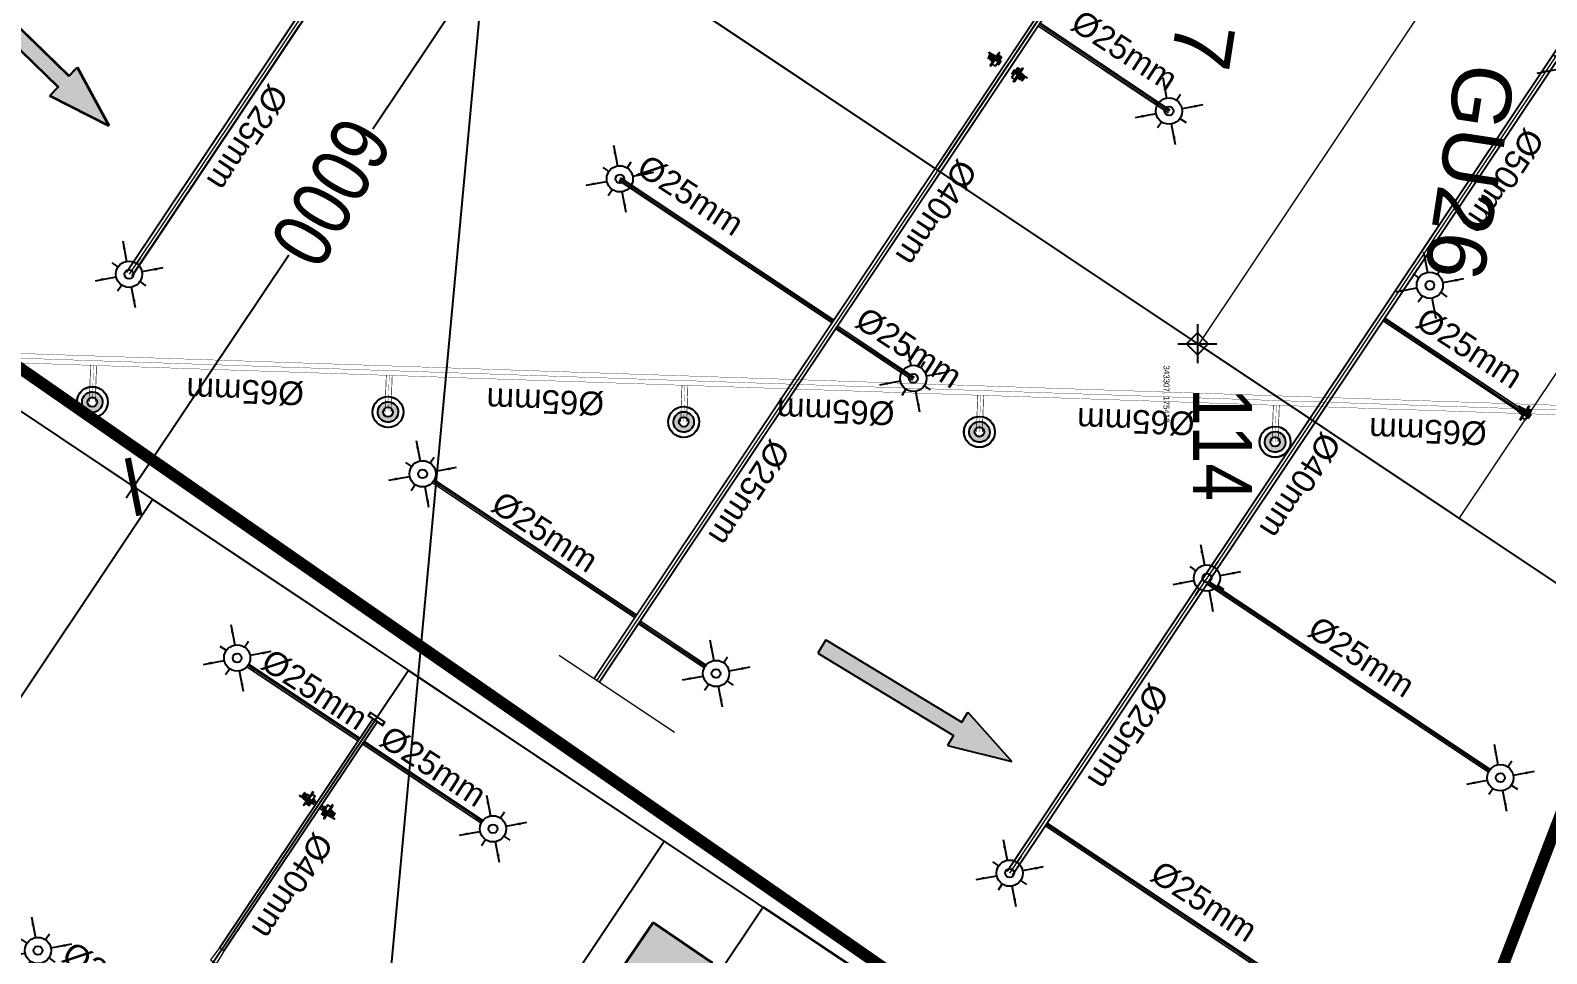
# Model space of a CAD drawing. Header units: inches. Extents: x 257070 to 799932, y -17980 to 269260.
# Drawn here: x 333445 to 346258, y 170262 to 178067 of the extents above; entities that cross this region are included whole.
import ezdxf

# ---------------------------------------------------------------- set-up
doc = ezdxf.new("R2010")
doc.units = ezdxf.units.IN
doc.header["$MEASUREMENT"] = 0
doc.header["$PDMODE"] = 99
doc.header["$PDSIZE"] = 100
for name, color, linetype in [('0-AES-F-SPRINKLER', 10, 'Continuous'), ('0-aes-ff Nozzel', 30, 'Continuous'), ('0-aes-water curtan pipe', 200, 'Continuous'), ("0_AES_DUCT MARKING'", 53, 'Continuous'), ('basement1_AP$0$A-_ROAD----_E-_-', 2, 'Continuous'), ('DSP_MISCELANEOUS', 252, 'Continuous'), ('DSP_TREE CO-ORDINATES', 206, 'Continuous'), ('RETAIL', 40, 'Continuous'), ('RETAIL PARKING', 40, 'Continuous')]:
    doc.layers.add(name, color=color, linetype=linetype)
for name, color, linetype, lineweight in [('0-AES-F-SPRINKLER PIPE', 10, 'Continuous', 15), ('0-aes-FF-Sprinkler Header', 5, 'Continuous', 0), ('07--DIM-2', 2, 'Continuous', 25), ('E--CONCRETE-4', 4, 'Continuous', 40), ('E--CONCRETE-SHADE', 253, 'Continuous', 20)]:
    doc.layers.add(name, color=color, linetype=linetype, lineweight=lineweight)
doc.layers.add('CORE - G', color=7, linetype='Continuous', lineweight=9, true_color=0xf4e08b)
doc.styles.get("Standard").update_dxf_attribs({"font": 'arial.ttf'})
doc.styles.add('TEXT style 175', font='GOTHIC.TTF')
doc.styles.add('TEXT style 200', font='ARIALN.TTF')
doc.styles.add('TEXT style 75', font='ARIALN.TTF')
doc.dimstyles.new('75', dxfattribs={"dimscale": 1.5, "dimtxt": 200, "dimasz": 113, "dimexe": 113, "dimexo": 0, "dimgap": 25, "dimtad": 0, "dimdec": 0, "dimrnd": 5, "dimzin": 0, "dimdsep": 46, "dimtxsty": 'TEXT style 75', "dimblk": 'ARCHTICK', "dimcen": 0.09, "dimdle": 113, "dimclrd": 8, "dimclre": 8, "dimclrt": 256, "dimadec": 0, "dimazin": 0, "dimtfac": 1, "dimtdec": 0, "dimtofl": 0, "dimtmove": 1, "dimatfit": 3, "dimldrblk": 'OPEN90', "dimfxl": 0, "dimtolj": 1, "dimtzin": 0, "dimarcsym": 0})
doc.dimstyles.new('ISO-25', dxfattribs={"dimtxt": 2.5, "dimasz": 2.5, "dimexe": 1.25, "dimexo": 0.625, "dimtad": 1, "dimtxsty": 'Standard', "dimcen": 2.5, "dimadec": 0, "dimazin": 0, "dimtfac": 1, "dimtmove": 0, "dimatfit": 3, "dimfxl": 1, "dimarcsym": 0})

# ---------------------------------------------------------------- blocks, each defined once
blk = doc.blocks.new('_ArchTick')
at = {"color": 0, "linetype": 'ByBlock', "const_width": 0.15}
blk.add_lwpolyline([(-0.5, -0.5), (0.5, 0.5)], dxfattribs=at)
blk = doc.blocks.new('*D295')
at = {"layer": '07--DIM-2', "color": 251, "lineweight": -2, "ltscale": 1000, "transparency": 16777216}
for p, q in [((337713, 179289), (336339, 177233)), ((337402, 179361), (337744, 179132)), ((334255, 174114), (335629, 176170)), ((334070, 174374), (334412, 174145))]:
    blk.add_line(p, q, dxfattribs=at)
at = {"layer": 'DEFPOINTS', "color": 0, "ltscale": 1000, "transparency": 16777216}
for p in [(337402, 179361, 0), (337650, 179195), (334070, 174374, 0)]:
    blk.add_point(p, dxfattribs=at)
at = {"layer": '07--DIM-2', "color": 251, "lineweight": -2, "ltscale": 1000, "transparency": 16777216, "xscale": 350, "yscale": 350, "zscale": 350}
for p, rotation in [((337650, 179195), 56.24861203494368), ((334318, 174208), 236.2486120349437)]:
    blk.add_blockref('_ArchTick', p, dxfattribs=dict(at, rotation=rotation))
at = {"layer": '07--DIM-2', "ltscale": 1000, "transparency": 16777216, "insert": (335984, 176702), "char_height": 500, "attachment_point": 5, "rotation": 240, "style": 'TEXT style 75'}
blk.add_mtext('\\A1;6000', dxfattribs=at)
blk = doc.blocks.new('_Open90')
at = {"color": 0, "linetype": 'ByBlock', "lineweight": -2}
for p, q in [((-0.5, 0.5), (0, 0)), ((0, 0), (-1, 0)), ((0, 0), (-0.5, -0.5))]:
    blk.add_line(p, q, dxfattribs=at)
blk = doc.blocks.new('basement1_AP$0$AR-DIR-A')
h = blk.add_hatch()
h.set_pattern_fill('ANSI31', color=8)
h.paths.add_polyline_path([(158, -458), (26, -458), (26, -1800), (-74, -1800), (92, -2335), (258, -1800), (158, -1800)])
at = {"layer": 'DSP_MISCELANEOUS', "color": 8}
for p, q in [((158, -458), (26, -458)), ((26, -458), (26, -1800)), ((158, -458), (158, -1800)), ((26, -1800), (-74, -1800)), ((-74, -1800), (92, -2335)), ((258, -1800), (92, -2335)), ((158, -1800), (258, -1800))]:
    blk.add_line(p, q, dxfattribs=at)
blk = doc.blocks.new('*U384')
at = {"layer": 'DSP_TREE CO-ORDINATES', "color": 162}
for p, q in [((0, -329), (0, 329)), ((-329, 0), (329, 0))]:
    blk.add_line(p, q, dxfattribs=at)
at = {"layer": 'DSP_TREE CO-ORDINATES', "color": 162, "ltscale": 3.5}
blk.add_lwpolyline([(-185, 0), (0, 185), (185, 0), (0, -184), (-185, 0)], dxfattribs=at)
at = {"layer": 'DEFPOINTS', "style": 'TEXT style 175'}
blk.add_attdef('CORDINATE', (367, -572), '', height=100, dxfattribs=at)
at = {"layer": 'DSP_TREE CO-ORDINATES', "color": 164, "style": 'TEXT style 200'}
blk.add_attdef('NO.', (747, -76), '', height=1000, dxfattribs=at)
blk = doc.blocks.new('A$C3CA070F1')
at = {"layer": '0-AES-F-SPRINKLER'}
h = blk.add_hatch(dxfattribs=at)
h.set_pattern_fill('ANSI31', color=3, scale=0.196883, angle=-34.2335, style=0)
h.set_pattern_definition([(100.766483, (49937.1607, 174049.7081), (1.474466316, 0.280375668), [])])
edge = h.paths.add_edge_path()
edge.add_line((-1, 85), (-1, 84))
edge.add_line((-1, 84), (-6, 84))
edge.add_ellipse((-7, 82), major_axis=(-1.42, -0.27), ratio=1, start_angle=257, end_angle=315)
edge.add_line((-8, 83), (-15, 72))
edge.add_ellipse((-12, 70), major_axis=(-4.25, -0.81), ratio=1, start_angle=-45, end_angle=45)
edge.add_line((-14, 66), (14, 47))
edge.add_line((14, 47), (13, 46))
edge.add_line((13, 46), (-15, 65))
edge.add_ellipse((-12, 70), major_axis=(-5.52, -1.05), ratio=1, start_angle=-45, end_angle=45, ccw=False)
edge.add_line((-16, 73), (-9, 84))
edge.add_ellipse((-7, 82), major_axis=(-2.69, -0.51), ratio=1, start_angle=257, end_angle=315, ccw=False)
edge.add_line((-6, 85), (-1, 85))
h = blk.add_hatch(dxfattribs=at)
h.set_pattern_fill('ANSI31', color=3, scale=0.196883, angle=-124.2335, style=0)
h.set_pattern_definition([(190.766483, (49937.1607, 174049.7081), (-0.280375668, 1.474466316), [])])
edge = h.paths.add_edge_path()
edge.add_line((-1, 54), (7, 48))
edge.add_line((7, 48), (8, 49))
edge.add_line((8, 49), (0, 55))
edge.add_ellipse((-2, 52), major_axis=(-0.69, 3.63), ratio=1, start_angle=315, end_angle=405)
edge.add_line((-6, 54), (-14, 41))
edge.add_ellipse((-11, 39), major_axis=(-0.69, 3.63), ratio=1, start_angle=45, end_angle=135)
edge.add_line((-13, 36), (-9, 33))
edge.add_ellipse((-10, 32), major_axis=(-0.27, 1.42), ratio=1, start_angle=225, end_angle=315, ccw=False)
edge.add_line((-9, 31), (-10, 30))
edge.add_line((-10, 30), (-8, 29))
edge.add_line((-8, 29), (-7, 30))
edge.add_ellipse((-10, 32), major_axis=(-3.3, -0.63), ratio=1, start_angle=135, end_angle=225)
edge.add_line((-8, 35), (-12, 38))
edge.add_ellipse((-11, 39), major_axis=(-1.75, -0.33), ratio=1, start_angle=-45, end_angle=45, ccw=False)
edge.add_line((-13, 40), (-4, 53))
edge.add_ellipse((-2, 52), major_axis=(-1.75, -0.33), ratio=1, start_angle=225, end_angle=315, ccw=False)
at = {"layer": '0-AES-F-SPRINKLER', "color": 3}
for p, q in [((-98, 39), (-97, 43)), ((-98, 38), (-98, 39)), ((-98, 39), (-98, 39)), ((-98, 39), (-98, 39)), ((-98, 37), (-98, 38)), ((-98, 38), (-98, 38)), ((-98, 38), (-98, 38)), ((-98, 38), (-98, 38)), ((-98, 38), (-98, 38)), ((-98, 38), (-98, 38)), ((-98, 38), (-98, 38)), ((-98, 38), (-98, 38)), ((-98, 38), (-98, 38)), ((-98, 38), (-98, 38)), ((-96, 37), (-98, 37)), ((-98, 37), (-98, 37)), ((-98, 37), (-98, 37)), ((-98, 37), (-98, 37)), ((-98, 37), (-98, 37)), ((-98, 37), (-98, 37)), ((-98, 37), (-98, 37)), ((-98, 37), (-98, 37)), ((-98, 37), (-98, 37)), ((-98, 37), (-98, 37)), ((-98, 37), (-98, 37)), ((-98, 37), (-98, 37)), ((-98, 37), (-98, 37)), ((-98, 37), (-98, 37)), ((-98, 37), (-98, 37)), ((-98, 37), (-98, 37)), ((-98, 37), (-98, 37)), ((-97, 37), (-98, 37)), ((-98, 37), (-98, 37)), ((-98, 37), (-98, 37)), ((-98, 37), (-98, 37)), ((-98, 37), (-98, 37)), ((-98, 37), (-98, 37)), ((-98, 37), (-98, 37)), ((-98, 37), (-98, 37)), ((-98, 37), (-98, 37)), ((-98, 37), (-98, 37)), ((-98, 37), (-98, 37)), ((-98, 37), (-98, 37)), ((-98, 37), (-98, 37)), ((-98, 37), (-98, 37)), ((-97, 45), (-79, 71)), ((-96, 40), (-97, 40)), ((-97, 40), (-97, 40)), ((-97, 40), (-97, 40)), ((-97, 40), (-97, 39)), ((-97, 39), (-97, 39)), ((-97, 39), (-97, 39)), ((-97, 39), (-97, 39)), ((-97, 39), (-97, 39)), ((-97, 39), (-97, 39)), ((-97, 39), (-97, 39)), ((-97, 39), (-97, 39)), ((-97, 39), (-97, 38)), ((-97, 38), (-97, 38)), ((-97, 38), (-97, 38)), ((-97, 38), (-97, 38)), ((-97, 38), (-97, 38)), ((-97, 38), (-97, 38)), ((-97, 38), (-97, 38)), ((-97, 38), (-97, 38)), ((-97, 38), (-97, 38)), ((-97, 38), (-97, 38)), ((-97, 38), (-97, 38)), ((-97, 38), (-97, 37)), ((-97, 37), (-97, 37)), ((-97, 37), (-97, 37)), ((-97, 37), (-97, 37)), ((-95, 46), (-96, 42)), ((-96, 42), (-96, 42)), ((-96, 42), (-96, 41)), ((-96, 41), (-96, 41)), ((-96, 41), (-96, 41)), ((-96, 41), (-96, 41)), ((-96, 41), (-96, 41)), ((-96, 41), (-96, 41)), ((-96, 41), (-96, 41)), ((-96, 41), (-96, 41)), ((-96, 41), (-96, 41)), ((-96, 41), (-96, 40)), ((-96, 40), (-96, 40)), ((-96, 40), (-96, 40)), ((-96, 40), (-96, 40)), ((-96, 40), (-96, 40)), ((-95, 37), (-96, 37)), ((-96, 37), (-96, 37)), ((-96, 37), (-96, 37)), ((-96, 37), (-96, 37)), ((-96, 37), (-96, 37)), ((-94, 38), (-95, 38)), ((-95, 38), (-95, 38)), ((-95, 38), (-95, 38)), ((-95, 38), (-95, 38)), ((-95, 38), (-95, 38)), ((-95, 38), (-95, 38)), ((-95, 38), (-95, 38)), ((-95, 38), (-95, 38)), ((-95, 38), (-95, 38)), ((-95, 38), (-95, 37)), ((-95, 37), (-95, 37)), ((-95, 37), (-95, 37)), ((-95, 37), (-95, 37)), ((-95, 37), (-95, 37)), ((-95, 37), (-95, 37)), ((-95, 37), (-95, 37)), ((-95, 37), (-95, 37)), ((-95, 37), (-95, 37)), ((-95, 37), (-95, 37)), ((-95, 37), (-95, 37)), ((-95, 37), (-95, 37)), ((-95, 37), (-95, 37)), ((-95, 37), (-95, 37)), ((-95, 37), (-95, 37)), ((-95, 37), (-95, 37)), ((-95, 37), (-95, 37)), ((-94, 88), (-93, 90)), ((-72, 73), (-94, 88)), ((-94, 43), (-94, 48)), ((-93, 43), (-94, 43)), ((-94, 43), (-94, 43)), ((-94, 43), (-94, 43)), ((-94, 43), (-94, 43)), ((-94, 43), (-94, 43)), ((-94, 43), (-94, 41)), ((-94, 43), (-94, 43)), ((-94, 43), (-94, 43)), ((-94, 43), (-94, 43)), ((-94, 43), (-94, 43)), ((-94, 43), (-94, 43)), ((-94, 43), (-94, 43)), ((-94, 43), (-94, 43)), ((-94, 43), (-94, 43)), ((-94, 43), (-94, 43)), ((-94, 43), (-94, 43)), ((-94, 43), (-94, 43)), ((-94, 41), (-94, 41)), ((-94, 41), (-94, 41)), ((-94, 41), (-94, 41)), ((-94, 41), (-94, 41)), ((-94, 41), (-94, 41)), ((-94, 41), (-94, 41)), ((-94, 41), (-94, 41)), ((-94, 41), (-94, 40)), ((-94, 40), (-94, 40)), ((-94, 40), (-94, 40)), ((-94, 40), (-94, 40)), ((-94, 40), (-94, 40)), ((-94, 40), (-94, 40)), ((-94, 40), (-94, 40)), ((-94, 40), (-94, 40)), ((-94, 40), (-94, 39)), ((-94, 39), (-94, 39)), ((-94, 39), (-94, 39)), ((-94, 39), (-94, 39)), ((-94, 39), (-94, 39)), ((-94, 39), (-94, 39)), ((-94, 39), (-94, 39)), ((-94, 39), (-94, 39)), ((-94, 39), (-94, 38)), ((-93, 90), (-59, 67)), ((-93, 47), (-93, 49)), ((-91, 47), (-93, 43)), ((-93, 46), (-93, 47)), ((-92, 46), (-93, 46)), ((-93, 46), (-93, 46)), ((-93, 46), (-93, 46)), ((-93, 46), (-93, 46)), ((-93, 46), (-93, 46)), ((-93, 46), (-93, 46)), ((-93, 46), (-93, 46)), ((-93, 46), (-93, 46)), ((-93, 46), (-93, 46)), ((-93, 46), (-93, 46)), ((-93, 46), (-93, 46)), ((-93, 46), (-93, 46)), ((-93, 46), (-93, 46)), ((-93, 46), (-93, 46)), ((-93, 46), (-93, 46)), ((-93, 46), (-93, 46)), ((-93, 46), (-93, 46)), ((-93, 46), (-93, 46)), ((-93, 46), (-93, 46)), ((-93, 46), (-93, 46)), ((-91, 42), (-93, 43)), ((-93, 43), (-93, 43)), ((-93, 43), (-93, 43)), ((-93, 43), (-93, 43)), ((-93, 43), (-93, 43)), ((-93, 43), (-93, 43)), ((-93, 43), (-93, 43)), ((-93, 43), (-93, 43)), ((-93, 43), (-93, 43)), ((-93, 43), (-93, 43)), ((-93, 43), (-93, 43)), ((-93, 43), (-93, 43)), ((-93, 43), (-93, 43)), ((-93, 43), (-93, 43)), ((-93, 43), (-93, 43)), ((-93, 43), (-93, 43)), ((-93, 43), (-93, 43)), ((-93, 43), (-93, 43)), ((-93, 43), (-93, 43)), ((-93, 43), (-93, 43)), ((-93, 43), (-93, 43)), ((-93, 43), (-93, 43)), ((-93, 43), (-93, 43)), ((-85, 66), (-92, 55)), ((-90, 50), (-92, 46)), ((-92, 46), (-92, 46)), ((-92, 46), (-92, 46)), ((-92, 46), (-92, 46)), ((-92, 46), (-92, 46)), ((-92, 46), (-92, 46)), ((-90, 47), (-91, 47)), ((-90, 43), (-91, 42)), ((-91, 42), (-91, 42)), ((-91, 42), (-91, 42)), ((-91, 42), (-91, 42)), ((-91, 42), (-91, 42)), ((-91, 42), (-91, 42)), ((-91, 42), (-91, 42)), ((-91, 42), (-91, 42)), ((-91, 42), (-91, 42)), ((-91, 42), (-91, 42)), ((-91, 42), (-91, 42)), ((-91, 42), (-91, 42)), ((-91, 42), (-91, 42)), ((-91, 42), (-91, 42)), ((-91, 42), (-91, 42)), ((-91, 42), (-91, 42)), ((-88, 57), (-90, 49)), ((-89, 54), (-90, 51)), ((-90, 50), (-90, 50)), ((-88, 47), (-90, 43)), ((-90, 47), (-88, 47)), ((-90, 43), (-90, 43)), ((-90, 43), (-90, 43)), ((-90, 43), (-90, 43)), ((-89, 55), (-89, 55)), ((-88, 46), (-88, 47)), ((-87, 59), (-87, 59)), ((-87, 59), (-87, 59)), ((-86, 57), (-87, 49)), ((-87, 49), (-83, 28)), ((-85, 58), (-85, 58)), ((-77, 43), (-85, 49)), ((-83, 28), (-60, 9)), ((-77, 70), (-82, 63)), ((-80, 66), (-82, 67)), ((-45, 31), (-81, -23)), ((-78, 63), (-80, 65)), ((-79, 71), (-77, 70)), ((-71, 26), (-79, 31)), ((-57, 13), (-79, 28)), ((-70, 64), (-78, 63)), ((-78, -29), (-40, 27)), ((-69, 55), (-75, 59)), ((-66, 54), (-74, 42)), ((-74, 42), (-71, 26)), ((-73, 44), (-71, 43)), ((-69, 47), (-72, 43)), ((-71, 43), (-70, 43)), ((-71, 26), (-55, 15)), ((-70, 43), (-66, 49)), ((-66, 50), (-68, 52)), ((-61, 65), (-67, 69)), ((-62, 66), (-67, 65)), ((-50, 57), (-66, 54)), ((-66, 49), (-66, 50)), ((-47, 28), (-63, 40)), ((-59, 67), (-61, 65)), ((-57, 67), (-60, 66)), ((-60, 44), (-42, 32)), ((-50, 57), (-58, 62)), ((-19, 46), (-57, 67)), ((-17, 37), (-55, 63)), ((-29, 42), (-50, 57)), ((-13, 9), (-45, 31)), ((-36, 42), (-44, 30)), ((-43, 33), (-35, 46)), ((-39, -30), (-13, 9)), ((-37, 25), (-28, 38)), ((-35, 41), (-36, 42)), ((-32, 32), (-35, 39)), ((-30, 52), (-16, 73)), ((-29, 20), (-17, 37)), ((-28, 38), (-26, 40)), ((-21, 32), (-28, 37)), ((-23, 16), (-12, 33)), ((-1, 26), (-23, -9)), ((-22, 15), (-12, 31)), ((-9, 32), (-21, 14)), ((2, 24), (-20, -11)), ((-20, -8), (-1, 22)), ((-17, 37), (-19, 46)), ((-19, 13), (-10, 29)), ((-7, 30), (-18, 12)), ((-17, 37), (-17, 37)), ((4, 22), (-17, -13)), ((-17, -10), (1, 20)), ((-16, 73), (-9, 84)), ((-16, 11), (-7, 27)), ((-8, 83), (-15, 72)), ((13, 46), (-15, 65)), ((-4, 28), (-15, 10)), ((-1, 84), (-14, 66)), ((-14, 66), (14, 47)), ((-6, 54), (-14, 41)), ((-12, 33), (-14, 33)), ((-14, -15), (7, 20)), ((-14, -12), (4, 18)), ((-13, 40), (-4, 53)), ((-13, 36), (-9, 33)), ((-13, 9), (-4, 24)), ((-2, 34), (-12, 41)), ((-8, 35), (-12, 38)), ((-12, 31), (-12, 33)), ((-9, 32), (-12, 31)), ((7, 16), (-11, -13)), ((-10, 29), (-9, 32)), ((-9, 31), (-10, 30)), ((-7, 30), (-10, 29)), ((-10, 30), (-8, 29)), ((9, 17), (-10, -14)), ((-9, -13), (9, 13)), ((-8, 29), (-7, 30)), ((8, 49), (-7, 27)), ((-7, 27), (-7, 30)), ((-4, 28), (-7, 27)), ((-6, 85), (-1, 85)), ((-1, 84), (-6, 84)), ((5, 44), (-5, 51)), ((-4, 24), (-4, 28)), ((-1, 26), (-4, 24)), ((-1, 85), (-1, 84)), ((-1, 54), (7, 48)), ((13, 46), (-1, 25)), ((-1, 22), (-1, 26)), ((2, 24), (-1, 22)), ((8, 49), (0, 55)), ((1, 20), (2, 24)), ((4, 22), (1, 20)), ((4, 18), (4, 22)), ((7, 20), (4, 18)), ((7, 48), (8, 49)), ((7, 16), (7, 20)), ((9, 17), (7, 16)), ((9, 15), (9, 17)), ((14, 47), (13, 46)), ((-82, -25), (-80, -30)), ((-80, -30), (-78, -29)), ((-66, -11), (-39, -30)), ((-23, -7), (-23, -9)), ((-23, -9), (-20, -8)), ((-20, -8), (-20, -11)), ((-20, -11), (-17, -10)), ((-17, -10), (-17, -13)), ((-17, -13), (-14, -12)), ((-14, -12), (-14, -15)), ((-14, -15), (-11, -13)), ((-11, -13), (-11, -14)), ((-11, -14), (-11, -14))]:
    blk.add_line(p, q, dxfattribs=at)
for centre, major_axis, start_param, end_param in [((-95, 43), (-0.41, 2.13), 0.784914, 1.034983), ((-95, 43), (-2.74, -0.52), -0.560204, -0.324923), ((-93, 46), (-0.51, 2.68), 0.787914, 1.247507), ((-93, 48), (-1.75, -0.33), -0.775969, -0.160442), ((-91, 54), (-0.29, 1.52), 0.785398, 2.356194), ((-92, 49), (-0.33, 1.74), 0.791774, 1.412986), ((-89, 55), (-0.103, 0.54), 0.916881, 1.969618), ((-93, 51), (-3.09, -0.59), 2.526084, 2.789089), ((-95, 50), (-5.72, -1.09), 2.374727, 2.798549), ((-91, 55), (-0.33, 1.74), 4.197625, 4.773282), ((-84, 57), (-3.79, -0.72), -0.784768, -0.363877), ((-93, 50), (-5.72, -1.09), 2.377207, 2.798549), ((-80, 54), (-1.57, 8.26), 0.010205, 0.785398), ((-84, 56), (-0.35, 1.85), 0.785501, 1.132999), ((-83, 65), (-1.52, -0.29), 3.926991, 5.497787), ((-80, 54), (-5.9, -1.12), 4.155645, 5.497787), ((-80, 54), (-8.26, -1.57), 4.155621, 4.722594), ((-75, 68), (-8.26, -1.57), 1.014052, 3.151797), ((-75, 63), (-2.79, -0.53), -0.113999, 0.093951), ((-75, 68), (-1.12, 5.9), 2.584882, 5.497787), ((-75, 46), (-0.53, 2.79), 2.356194, 3.926991), ((-75, 68), (-1.57, 8.26), 4.722594, 5.497787), ((-70, 53), (-2.79, -0.53), 2.356194, 3.926991), ((-65, 44), (-3.72, -0.71), -0.403281, 1.321745), ((-65, 44), (-0.71, 3.72), 4.96144, 6.686466), ((-65, 37), (-0.56, 2.96), 5.497794, 6.034125), ((-59, 47), (-2.96, -0.56), 0.24906, 0.785391), ((-60, 60), (-2.83, -0.54), 3.926991, 4.712389), ((-33, 40), (-0.45, 2.36), 0.803442, 1.867502), ((-30, 39), (-2.79, -0.53), 2.356194, 3.926991), ((-24, 39), (-0.53, 2.79), 5.497787, 7.068583), ((-12, 70), (-5.52, -1.05), -0.785398, 0.785398), ((-15, 35), (-0.54, 2.83), 0.785398, 3.403392), ((-12, 70), (-4.25, -0.81), -0.785398, 0.785398), ((-11, 39), (-0.69, 3.63), 0.785398, 2.356194), ((-11, 39), (-1.75, -0.33), -0.785398, 0.785398), ((-7, 82), (-2.69, -0.51), 4.485496, 5.497787), ((-10, 32), (-0.27, 1.42), 3.926991, 5.497787), ((-7, 82), (-1.42, -0.27), 4.485496, 5.497787), ((-10, 32), (-3.3, -0.63), 2.356194, 3.926991), ((-2, 52), (-0.69, 3.63), 5.497787, 7.068583), ((-2, 52), (-1.75, -0.33), 3.926991, 5.497787), ((6, 14), (-0.54, 2.83), 3.926991, 4.712389), ((-79, -24), (-0.51, 2.69), 0.785398, 1.797689), ((-11, -11), (-2.83, -0.54), 1.570796, 2.356194)]:
    blk.add_ellipse(centre, major_axis=major_axis, ratio=1, start_param=start_param, end_param=end_param, dxfattribs=at)
at = {"layer": '0-AES-F-SPRINKLER', "color": 3, "extrusion": (0, 0, -1)}
for centre, major_axis, start_param, end_param in [((-86, 47), (-0.53, 2.79), -0.113999, 0.785398), ((-77, 34), (-0.54, 2.83), 3.926991, 4.712389)]:
    blk.add_ellipse(centre, major_axis=major_axis, ratio=1, start_param=start_param, end_param=end_param, dxfattribs=at)
blk = doc.blocks.new('*U701')
at = {"layer": '0-aes-FF-Sprinkler Header', "color": 1, "const_width": 5}
for points in [[(12087231, -3664419), (12087541, -3664419)], [(12087231, -3664469), (12087541, -3664469)]]:
    blk.add_lwpolyline(points, dxfattribs=at)
at = {"layer": '0-aes-FF-Sprinkler Header', "color": 8, "const_width": 2}
blk.add_lwpolyline([(12087231, -3664444), (12087541, -3664444)], dxfattribs=at)
blk = doc.blocks.new('Nozzel')
at = {"transparency": 33554585}
h = blk.add_hatch(color=30, dxfattribs=at)
h.dxf.hatch_style = 1
edge = h.paths.add_edge_path()
edge.add_ellipse((-1664094, 224269), major_axis=(0.9, 87), ratio=1, start_angle=0, end_angle=360)
edge = h.paths.add_edge_path(flags=16)
edge.add_arc((-1664094, 224269), 40, 0, 360)
blk.add_circle((-1664094, 224269), 40)
at = {"layer": '0-AES-F-SPRINKLER', "color": 13}
blk.add_circle((-1664094, 224269), 131, dxfattribs=at)
for major_axis, start_param, end_param in [((1, 130), 1.575618, 7.858803), ((0.9, 87), 1.580914353715009, 7.864099660894595)]:
    blk.add_ellipse((-1664094, 224269), major_axis=major_axis, ratio=1, start_param=start_param, end_param=end_param, dxfattribs=at)
at = {"layer": '0-AES-F-SPRINKLER PIPE', "lineweight": 30, "rotation": 180}
blk.add_blockref('*U701', (10423137, -3440175), dxfattribs=at)
blk = doc.blocks.new('*U714')
at = {"layer": '0-AES-F-SPRINKLER PIPE', "color": 200, "lineweight": 30, "const_width": 2.67}
for points in [[(-1770300, 101002), (-1770300, 58213)], [(-1770220, 101002), (-1770220, 58213)]]:
    blk.add_lwpolyline(points, dxfattribs=at)
at = {"layer": '0-AES-F-SPRINKLER PIPE', "color": 252, "lineweight": 30, "const_width": 2.67}
blk.add_lwpolyline([(-1770260, 101002), (-1770260, 58213)], dxfattribs=at)
blk = doc.blocks.new('*U603')
at = {"layer": '0-AES-F-SPRINKLER'}
for p, q in [((171672, 56809), (171672, 56871)), ((171562, 56699), (171500, 56699)), ((171783, 56699), (171845, 56699)), ((171672, 56588), (171672, 56526))]:
    blk.add_line(p, q, dxfattribs=at)
for radius in [111, 37.8]:
    blk.add_circle((171672, 56699), radius, dxfattribs=at)
at = {"layer": '0-AES-F-SPRINKLER PIPE'}
for points, override in [([(171468, 56903), (171594, 56777)], {"dimasz": 70, "dimtad": 0, "dimfxl": 13, "dimarcsym": 1}), ([(171877, 56903), (171751, 56777)], {"dimasz": 70, "dimtad": 0, "dimfxl": 13, "dimarcsym": 1}), ([(171468, 56494), (171594, 56620)], {"dimasz": 70, "dimtad": 0, "dimfxl": 13, "dimarcsym": 1}), ([(171877, 56494), (171751, 56620)], {"dimasz": 70, "dimgap": 0.625, "dimtad": 0, "dimfxl": 13, "dimarcsym": 1})]:
    blk.add_leader(points, dimstyle='ISO-25', override=override, dxfattribs=at)

msp = doc.modelspace()

# ---------------------------------------------------------------- hatches: boundary and pattern name
at = {"layer": 'E--CONCRETE-SHADE', "ltscale": 3.5}
h = msp.add_hatch(color=8, dxfattribs=at)
h.dxf.hatch_style = 1
h.paths.add_polyline_path([(333250.8, 174303.4), (332765.6, 174656.3), (332412.7, 174171), (332898, 173818.1)])
h.paths.add_polyline_path([(338866.6, 169691.2), (339203.4, 170187.8), (338706.8, 170524.6), (338370.1, 170028)])
h.paths.add_polyline_path([(338208.3, 163077.8), (338105.9, 162486.6), (338697.1, 162384.2), (338799.5, 162975.3)])
h.paths.add_polyline_path([(343761.2, 167221.9), (343415.7, 166556.2), (344081.3, 166210.7), (344426.9, 166876.3)])
h.paths.add_polyline_path([(346257.3, 161682.8), (345666.1, 161785.3), (345563.6, 161194.1), (346154.8, 161091.6)])
h.paths.add_polyline_path([(355770.6, 169412.1), (356718.6, 170147.9), (355982.8, 171095.8), (355034.9, 170360.1)])

# ---------------------------------------------------------------- linework, layer by layer
at = {"layer": '0-AES-F-SPRINKLER', "color": 7, "const_width": 100, "elevation": 0}
for points in [[(309531.8, 208392.2), (318854.6, 185288.9), (344779.7, 167275.5), (347553.5, 174504), (359540.7, 196335.9), (363236.5, 201817), (370096.8, 207259.5), (370288.2, 210509.8), (355001.3, 211860.8), (319581.7, 213946.6), (316332, 213687.2), (316109.1, 210945.8)], [(370096.7, 207259.6), (363236.5, 201817), (359449.1, 196200.1), (352039.6, 182374.4), (347553.5, 174504), (344762, 167229.2), (346955.5, 165763.5), (339920, 152557.2), (360337.5, 149227.9), (382659.8, 145585.9), (383066.2, 145437.7), (387520.1, 157203.6), (388372.8, 166752.9), (392381.6, 173694.5), (387307.1, 192740.3), (379435.8, 200574.2), (375023.6, 204438.1)]]:
    msp.add_lwpolyline(points, close=True, dxfattribs=at)
msp.add_lwpolyline([(289015.1, 193067.5), (285565, 160241.4), (285565, 160241.4), (340591.5, 153681.2), (340591.5, 153681.2), (340591.5, 153681.2), (346965.3, 165756.9), (318821.9, 185311.6), (309531.8, 208392.2), (304262.2, 204456.2)], dxfattribs=at)
at = {"layer": '0-AES-F-SPRINKLER PIPE', "ltscale": 1000, "elevation": 0}
for points in [[(344981.3, 192074.3), (334254.7, 176021.6)], [(344985.5, 192071.6), (334258.8, 176018.8)], [(345006.3, 192057.7), (334279.6, 176004.9)], [(345027.1, 192043.8), (334300.4, 175991)], [(345031.2, 192041), (334304.6, 175988.3)], [(349303.7, 189197.5), (338205.8, 172589.3)], [(349307.8, 189194.7), (338210, 172586.6)], [(349328.6, 189180.9), (338230.8, 172572.7)], [(349349.4, 189167), (338251.6, 172558.8)], [(349353.5, 189164.2), (338255.7, 172556)], [(352469.5, 187082.1), (341695.5, 170958.5)], [(352473.6, 187079.3), (341699.6, 170955.7)], [(352494.4, 187065.4), (341720.4, 170941.8)], [(352515.2, 187051.5), (341741.2, 170927.9)], [(352519.3, 187048.8), (341745.3, 170925.2)], [(341962.9, 178103.9), (343060, 177370.8)], [(341964.6, 178106.4), (343061.4, 177373.5)], [(341971.5, 178116.8), (343067.7, 177384.3)], [(341978.5, 178127.2), (343075.3, 177394.3)], [(341980.1, 178129.7), (343077.3, 177396.5)], [(338433.5, 176821.9), (340231.4, 175620.6)], [(338435.2, 176824.4), (340233, 175623.1)], [(338418, 176798.6), (340215.8, 175597.3)], [(338419.7, 176801.1), (340217.5, 175599.8)], [(338426.6, 176811.5), (340224.4, 175610.2)], [(340251.7, 175543), (340899.1, 175110.3)], [(340253.3, 175545.5), (340900.5, 175113)], [(340260.3, 175555.9), (340906.9, 175123.8)], [(340267.2, 175566.3), (340914.4, 175133.8)], [(340268.9, 175568.7), (340916.4, 175136.1)], [(344877.2, 175612.1), (346105.6, 174791.2)], [(344878.9, 175614.6), (346107.3, 174793.7)], [(344885.8, 175625), (346114.2, 174804.1)], [(344892.8, 175635.4), (346121.2, 174814.5)], [(344894.4, 175637.8), (346122.8, 174817)], [(336858.4, 174266.4), (338564.6, 173126.3)], [(336859.8, 174269.1), (338566.3, 173128.8)], [(336842.5, 174243.4), (338549.1, 173103)], [(336844.5, 174245.6), (338550.8, 173105.5)], [(336852.1, 174255.6), (338557.7, 173115.9)], [(343389.4, 173385.6), (345767.5, 171796.5)], [(343391.1, 173388.1), (345768.8, 171799.2)], [(343398, 173398.4), (345775.2, 171810)], [(343405, 173408.8), (345782.7, 171820)], [(343406.6, 173411.3), (345784.7, 171822.3)], [(338584.9, 173048.7), (339140.3, 172677.6)], [(338586.6, 173051.2), (339141.6, 172680.3)], [(338593.6, 173061.6), (339148, 172691.1)], [(338600.5, 173072), (339155.5, 172701.1)], [(338602.2, 173074.5), (339157.5, 172703.4)], [(335275.5, 172687.2), (336208.7, 172063.6)], [(335277.5, 172689.5), (336210.4, 172066.1)], [(335285, 172699.5), (336217.3, 172076.5)], [(335291.4, 172710.3), (336224.3, 172086.9)], [(335292.7, 172713), (336225.9, 172089.4)], [(336258.6, 172030.3), (337254.8, 171364.6)], [(336260.3, 172032.8), (337256.1, 171367.3)], [(336267.2, 172043.2), (337262.5, 171378.1)], [(336274.2, 172053.6), (337270, 171388.1)], [(336275.8, 172056.1), (337272, 171390.4)], [(335829.2, 171531.6), (335845.8, 171520.5)], [(335830.8, 171534.1), (335847.5, 171523)], [(335837.8, 171544.5), (335854.4, 171533.4)], [(335844.7, 171554.9), (335861.4, 171543.8)], [(335846.4, 171557.4), (335863, 171546.3)], [(335895.7, 171487.2), (335912.3, 171476)], [(335897.4, 171489.7), (335914, 171478.5)], [(335904.3, 171500), (335920.9, 171488.9)], [(335911.2, 171510.4), (335927.9, 171499.3)], [(335912.9, 171512.9), (335929.5, 171501.8)]]:
    msp.add_lwpolyline(points, dxfattribs=at)
at = {"layer": '0-AES-F-SPRINKLER PIPE', "ltscale": 1000}
for points in [[(337913.4, 172784.8), (338888.4, 172133.3)], [(335044.2, 170310.1), (336338.1, 172246.4)], [(335047.5, 170307.8), (336341.4, 172244.2)], [(335064.1, 170296.7), (336358.1, 172233.1)], [(335080.8, 170285.6), (336374.7, 172222)], [(335084.1, 170283.4), (336378, 172219.8)]]:
    msp.add_lwpolyline(points, dxfattribs=at)
for points in [[(336317.5, 172304.2), (336297.2, 172273.8), (336423.9, 172189.1), (336444.2, 172219.5)], [(336319.3, 172294.9), (336306.4, 172275.6), (336422.1, 172198.4), (336435, 172217.7)], [(334968.9, 170208.2), (335018.8, 170174.9), (335084.1, 170283.4), (335044.2, 170310.1)]]:
    msp.add_lwpolyline(points, close=True, dxfattribs=at)
at = {"layer": '0-AES-F-SPRINKLER PIPE', "ltscale": 1000, "elevation": 0}
for points in [[(342024.1, 171342.4), (344472.7, 169706.2, -0.4142136), (344475.3, 169693), (344249.3, 169354.9)], [(342025.8, 171344.9), (344474.3, 169708.7, -0.4142136), (344477.8, 169691.4), (344251.8, 169353.2)], [(342032.7, 171355.2), (344481.3, 169719.1, -0.4142136), (344488.2, 169684.4), (344262.2, 169346.3)], [(342039.7, 171365.6), (344488.2, 169729.5, -0.4142136), (344498.6, 169677.5), (344272.6, 169339.3)], [(342041.3, 171368.1), (344489.9, 169732, -0.4142136), (344501.1, 169675.8), (344275.1, 169337.7)]]:
    msp.add_lwpolyline(points, format="xyb", dxfattribs=at)
at = {"layer": "0_AES_DUCT MARKING'", "color": 8, "ltscale": 1000, "elevation": 0}
msp.add_lwpolyline([(382871.4, 145550.2), (359207.8, 149542.2), (352014.4, 150789), (335057, 154640.4), (340402.1, 212269.8), (370135.7, 210518.8), (369602.5, 207000.9), (374671.8, 204130.4), (370214.5, 197493.2), (375636.2, 193382.1), (378257.7, 190692.1), (382265.2, 185269.9), (385374.4, 178905.6), (385114.3, 177722.2), (385164.3, 177118), (385637.4, 176816.9), (385815.7, 176697.7), (383681.6, 173505), (389309.4, 170146.8), (388243.4, 167865), (387643, 164257.8), (387476.5, 160161.5), (386508.8, 156163.9), (382676.6, 145662.8)], dxfattribs=at)
at = {"layer": 'basement1_AP$0$A-_ROAD----_E-_-', "color": 8}
for p, q in [((330348.2, 184077, 0), (351621.2, 169862, 0)), ((327014.7, 179088.2, 0), (346917.2, 165789.1, 0))]:
    msp.add_line(p, q, dxfattribs=at)
at = {"layer": 'CORE - G', "color": 8, "ltscale": 25, "elevation": 0}
for points in [[(344001.1, 181208.1), (341797.7, 182680.4), (338908.6, 178356.8), (341112, 176884.5)], [(344001.1, 181208.1), (346204.4, 179735.8), (343315.3, 175412.2), (341112, 176884.5)], [(348407.8, 178263.4), (346204.4, 179735.8), (343315.3, 175412.2), (345518.7, 173939.8)]]:
    msp.add_lwpolyline(points, close=True, dxfattribs=at)
at = {"layer": 'E--CONCRETE-4', "color": 8, "ltscale": 10, "elevation": 0}
msp.add_lwpolyline([(338706.8, 170524.6), (338370.1, 170028), (338866.6, 169691.2), (339203.4, 170187.8)], close=True, dxfattribs=at)
at = {"layer": 'RETAIL', "color": 8, "elevation": 0}
for points in [[(334478.9, 174100.6), (336640.7, 172656), (333751.6, 168332.4), (331589.8, 169777)], [(338802.4, 171211.5), (336640.7, 172656), (333751.6, 168332.4), (335913.4, 166887.9)], [(339638.4, 170658.8), (341800.2, 169214.2), (338911.1, 164890.7), (336749.3, 166335.2)]]:
    msp.add_lwpolyline(points, close=True, dxfattribs=at)

# ---------------------------------------------------------------- block references
at = {"layer": '0-AES-F-SPRINKLER', "color": 7, "rotation": 325.7664830132082}
for p in [(172635.1, 227461.1, 0), (169240.6, 227085.9, 0), (164599.4, 226513.2, 0), (160452.5, 225706.6, 0), (171443.9, 225613.6, 0), (167079.7, 224825.5, 0), (162932.7, 224018.9, 0), (169559.9, 223137.8, 0), (161365.7, 222462.7, 0), (165413, 222331.2, 0), (172040.2, 221450.1, 0), (163527.5, 221018.2, 0), (167893.2, 220643.5, 0), (159682.7, 219989.5, 0)]:
    msp.add_blockref('*U603', p, dxfattribs=at)
at = {"layer": '0-AES-F-SPRINKLER', "ltscale": 1000}
for p in [(341637.3, 177793, 0), (346114.2, 174804.1, 0)]:
    msp.add_blockref('A$C3CA070F1', p, dxfattribs=at)
at = {"layer": '0-AES-F-SPRINKLER', "ltscale": 1000, "xscale": -1}
for p, rotation in [((341750.4, 177717.4, 0), 292.4972240762597), ((335837.8, 171544.5, 0), 112.0150950212318)]:
    msp.add_blockref('A$C3CA070F1', p, dxfattribs=dict(at, rotation=rotation))
at = {"layer": '0-AES-F-SPRINKLER', "ltscale": 1000, "rotation": 180.4821290513451}
msp.add_blockref('A$C3CA070F1', (335920.9, 171488.9, 0), dxfattribs=at)
at = {"layer": '0-aes-ff Nozzel', "rotation": 268.0696185040523}
for p in [(53772, -1480670.2, 0), (56270.6, -1480754.4, 0), (58769.2, -1480838.6, 0), (61267.8, -1480922.8, 0), (63766.3, -1481007, 0)]:
    msp.add_blockref('Nozzel', p, dxfattribs=at)
at = {"layer": '0-aes-water curtan pipe', "color": 51, "rotation": 88.06961850413123}
msp.add_blockref('*U714', (465113.6, 1942120.1, 0), dxfattribs=at)
at = {"layer": 'DSP_MISCELANEOUS', "color": 8, "rotation": 58.77602386334673}
msp.add_blockref('basement1_AP$0$AR-DIR-A', (339694.5, 173017.1, 0), dxfattribs=at)
at = {"layer": 'DSP_TREE CO-ORDINATES', "color": 8, "ltscale": 1000, "xscale": 0.4999999999999998, "yscale": 0.4999999999999998, "zscale": 0.4999999999999998, "rotation": 270}
msp.add_blockref('*U384', (343306.7, 175417.9, 0), dxfattribs=at).add_auto_attribs({'NO.': '114', 'CORDINATE': '343307, 175418'})
at = {"layer": 'RETAIL PARKING', "color": 8, "ltscale": 25}
for p, rotation in [((332369, 178823.3, 0), 45.77316544822026), ((332375, 178825.2, 0), 45.77158273903146)]:
    msp.add_blockref('basement1_AP$0$AR-DIR-A', p, dxfattribs=dict(at, rotation=rotation))

# ---------------------------------------------------------------- texts
at = {"layer": '0-AES-F-SPRINKLER PIPE', "color": 7, "linetype": 'Continuous', "lineweight": -3, "ltscale": 0.9, "char_height": 200, "width": 685.774, "attachment_point": 2}
for s, insert, rotation in [('%%C25mm', (342747.4, 177982, 0), 326.91028), ('%%C25mm', (335366.3, 177103.6, 0), 236.91028), ('%%C50mm', (345977.8, 176731.7, 0), 236.91028), ('%%C25mm', (339080.3, 176758.4, 0), 326.91028), ('%%C40mm', (341186.3, 176468.2, 0), 236.91028), ('%%C25mm', (340925.1, 175469.5, 0), 326.91028), ('%%C25mm', (345662, 175466.8, 0), 326.91028), ('%%C40mm', (344261.3, 174162.9, 0), 236.91028), ('%%C25mm', (339604.5, 174100.9, 0), 236.91028), ('%%C25mm', (337849.2, 173912.6, 0), 326.91028), ('%%C25mm', (344749.1, 172856.2, 0), 326.91028), ('%%C25mm', (335904.3, 172579.9, 0), 326.91028), ('%%C25mm', (342807, 172040.5, 0), 236.91028), ('%%C25mm', (336905.3, 171931, 0), 326.91028), ('%%C40mm', (335744.9, 170777.2, 0), 236.91028), ('%%C25mm', (343419, 170789.4, 0), 326.91028), ('%%C25mm', (334221.3, 170106.7, 0), 326.91028)]:
    msp.add_mtext(s, dxfattribs=dict(at, insert=insert, rotation=rotation))
at = {"layer": '0-aes-water curtan pipe', "extrusion": (-2.36835e-10, -7.02686e-09, 1), "char_height": 200, "width": 685.774, "attachment_point": 2, "text_direction": (-0.999432, 0.033685, 0)}
for insert in [(335257, 174912.3, 0), (337792.7, 174826.8, 0), (340247.5, 174744.1, 0), (342783.1, 174658.6, 0), (345251.4, 174575.5, 0)]:
    msp.add_mtext('%%C65mm', dxfattribs=dict(at, insert=insert))
at = {"layer": 'CORE - G', "color": 8}
for s, p in [('GU27', (343353.5, 179584.8, 0)), ('GU26', (345502.5, 177810.9, 0))]:
    msp.add_text(s, height=500, rotation=261.2808, dxfattribs=at).set_placement(p)

# ---------------------------------------------------------------- dimensions: what is measured, and where the dimension line sits
at = {"layer": '07--DIM-2', "color": 8, "ltscale": 1000}
dim = msp.add_aligned_dim(p1=(334069.8, 174373.9, 0), p2=(337402.1, 179360.8, 0), distance=-298.4, dimstyle='75', override={"dimscale": 1, "dimtxt": 500, "dimasz": 350, "dimclrd": 251, "dimclre": 251}, dxfattribs=at)
dim.commit()
dim.dimension.update_dxf_attribs({"geometry": '*D295', "text_midpoint": (335984.1, 176701.6), "text_rotation": 240})

doc.saveas('drawing.dxf')
